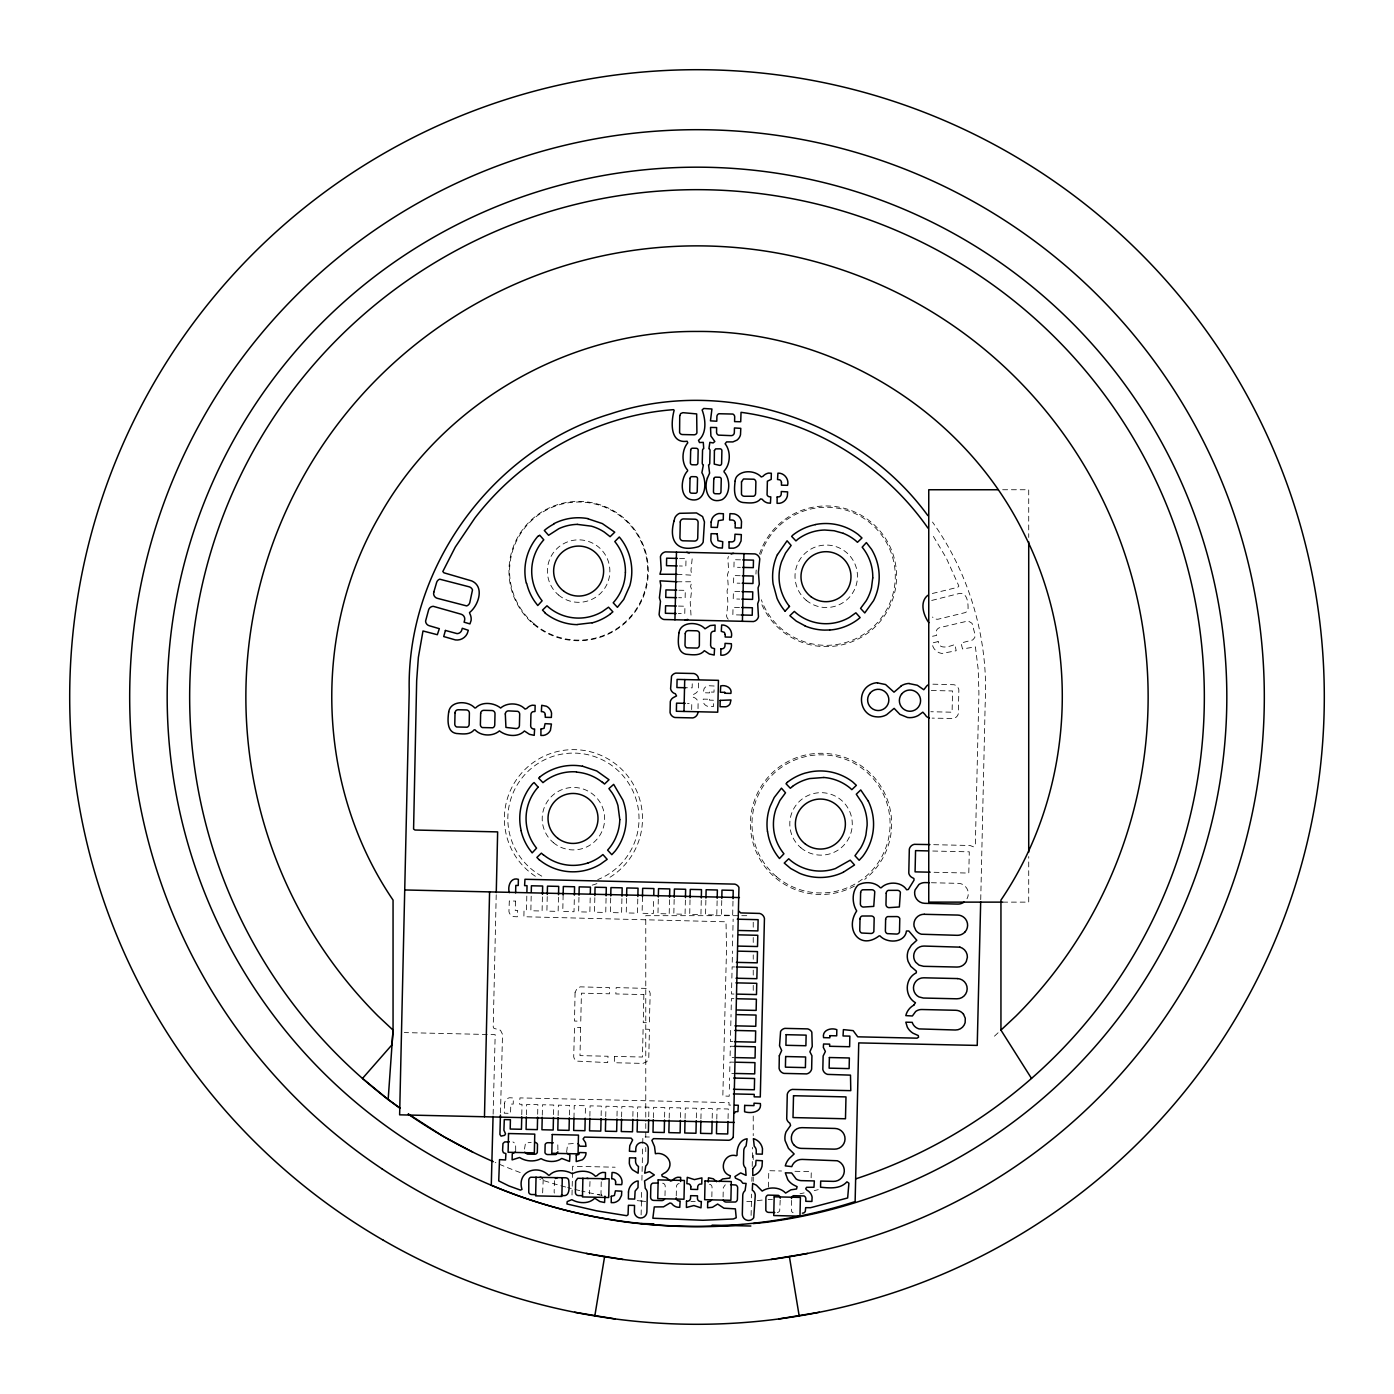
<?xml version="1.0" encoding="UTF-8"?>
<svg xmlns="http://www.w3.org/2000/svg" width="1394" height="1394" viewBox="0 0 1394 1394"><rect width="100%" height="100%" fill="white"/><g stroke="black" fill="none" stroke-linecap="round" stroke-linejoin="round"><path stroke-width="0.75" stroke-dasharray="5 3.75" d="M496.212 894.756L493.215 1026.977L493.912 1028.319L500.498 1030.253L502.52 1034.348L500.481 1112.917M515.71 1150.869L515.641 1143.794L512.94 1141.913M521.774 1114.712L522.018 1104.309L519.579 1104.24L519.945 1097.897L729.045 1102.619L728.992 1105.059L732.721 1105.146M526.81 896.081L526.479 910.665L524.022 910.613L523.883 916.729L726.013 921.8L726.518 948.774L722.841 1095.893L729.184 1096.259L729.236 1093.82M524.51 1149.092L525.503 1143.063L531.219 1142.313M531.184 896.185L530.853 910.77L542.092 911.014L542.423 896.447M526.409 1114.817L526.636 1104.414L537.875 1104.658L537.648 1115.078M542.266 1115.183L542.51 1104.762L553.749 1105.024L553.505 1115.427M547.232 896.551L546.901 911.118L558.14 911.38L558.524 894.721M554.411 1180.666L554.15 1191.905A3.119 3.119 0 0 0 554.359 1193.09M558.14 1115.531L558.367 1105.128L569.623 1105.39L569.379 1115.792M563.141 894.826L562.775 911.484L574.014 911.746L574.345 897.161M557.914 1149.858L557.809 1144.753L556.241 1143.115M566.626 1152.036L567.672 1144.021L575.182 1143.324M572.01 1194.989L572.516 1172.406M572.568 1170.35L572.655 1166.255L615.137 1167.214M573.962 1117.988L574.241 1105.494L585.48 1105.738L585.236 1116.158M578.963 897.266L578.632 911.85L589.871 912.094L590.202 897.527M589.871 1116.263L590.098 1105.843L601.354 1106.104L601.11 1116.507M594.837 897.631L594.506 912.199L605.745 912.46L606.076 897.893M590.01 1181.467L589.488 1193.891M601.25 1181.729L601.006 1192.968A3.119 3.119 0 0 0 601.859 1195.198M605.728 1116.611L605.972 1106.209L617.211 1106.47L616.984 1116.873M610.694 897.997L610.363 912.565L621.602 912.826L621.933 898.241M621.602 1116.977L621.829 1106.575L633.085 1106.819L632.841 1117.239M626.568 898.346L626.237 912.931L637.476 913.175L637.842 896.534M637.459 1117.343L637.703 1106.923L648.942 1107.184L648.663 1119.678M642.477 896.638L642.094 913.279L653.333 913.54L653.664 898.973M641.118 1214.871L641.658 1191.051M641.902 1180.213L642.686 1145.554M642.739 1143.394L642.878 1136.894L649.343 1137.016M653.333 1117.692L653.559 1107.289L664.816 1107.55L664.572 1117.953M658.299 899.078L657.968 913.645L669.207 913.906L669.538 899.322M664.99 1195.669L665.217 1186.294A3.136 3.136 0 0 0 663.352 1183.367L662.167 1183.105M669.19 1118.058L669.434 1107.655L680.673 1107.899L680.446 1118.319M674.156 899.426L673.825 914.011L685.064 914.255L685.395 899.688M676.247 1195.913L676.456 1186.555A3.136 3.136 0 0 1 678.442 1183.715L680.533 1183.523M691.651 709.581L691.79 703.482L687.434 703.395M692.243 683.809L692.156 687.869L685.621 687.73M685.064 1118.424L685.308 1108.003L696.547 1108.265L696.303 1118.668M690.03 899.792L689.699 914.359L700.938 914.621L701.269 900.054M698.028 708.622L698.098 702.262A6.412 6.412 0 0 0 693.306 697.261L692.156 695.275L695.101 693.567A6.412 6.412 0 0 0 698.377 689.403L698.621 683.025M700.921 1118.772L701.165 1108.369L712.404 1108.631L712.177 1119.034M705.887 900.158L705.556 914.725L716.795 914.987L717.178 898.328M711.846 1196.732L712.055 1187.357A3.136 3.136 0 0 0 710.191 1184.43L708.117 1184.151M716.795 1119.138L717.039 1108.735L728.278 1108.979L728.034 1119.399M721.761 900.507L721.43 915.091L732.669 915.335L733 900.768M723.085 1196.976L723.294 1187.618L725.298 1184.778M729.341 1089.184L729.602 1077.945M730.683 1030.358L730.421 1041.597L734.586 1041.684M730.787 1025.723L731.048 1014.484M731.153 1009.866L731.397 998.627L735.562 998.714M731.763 982.753L731.501 993.992L735.666 994.096M731.867 978.135L732.129 966.896L736.293 966.983M732.233 962.261L732.477 951.022M732.53 945.968L732.791 934.712M732.895 930.338L733.139 919.099M751.105 1215.394L751.575 1194.118M751.871 1181.363L751.976 1177.111M752.202 1166.464L752.638 1147.332M768.425 1187.113L768.791 1170.699L781.546 1170.995M780.204 1200.147L779.716 1210.706A3.119 3.119 0 0 1 776.789 1212.571M791.443 1200.408L791.443 1210.985A3.119 3.119 0 0 0 793.099 1212.71M811.134 1177.825L811.273 1171.657L794.284 1171.274M980.731 899.653L985.157 704.44C988.782 640.02 969.997 574.572 932.499 522.053M493.127 1114.224L495.184 1034.662L404.277 1032.588M994.445 1036.178L998.348 1032.536M931.697 600.448L959.839 593.339C967.715 592.677 968.342 604.142 968.011 609.805A4.984 4.984 0 0 1 964.578 612.75L937.866 619.267L934.782 619.041L932.429 617.037M932.342 593.495L957.713 587.31L958.88 586.072L946.317 558.07L932.342 534.616M932.516 636.256L936.663 635.403L936.106 632.074A5.001 5.001 0 0 1 939.904 627.596L968.168 620.957L972.036 623.31L975.016 634.479L974.789 637.546L972.785 639.916L961.076 643.017L962.522 648.959L975.399 646.868L978.239 669.747L978.919 693.271L975.33 845.304L973.5 846.82L970.032 845.496L932.011 844.642M757.238 1200.582L763.215 1199.99M1002.652 489.747L1028.72 489.747L1028.72 537.492M1002.652 902.127L1028.72 902.127L1028.72 856.543M746.783 915.684L645.77 915.684L645.77 1121.368M690.901 1201.471L695.205 1201.471M746.783 1201.471L753.23 1201.471M679.558 558.471L686.022 558.611L685.848 566.121L679.401 565.964M740.562 559.848L734.115 559.708L733.941 567.201L740.406 567.358M677.048 574.293L691.772 575.199L690.954 570.529L692.313 557.373A6.447 6.447 0 0 0 691.72 555.666M740.214 575.722L733.749 575.583L733.592 583.075L740.04 583.215M676.874 581.786L691.842 581.768L690.588 586.386L691.668 589.889L690.222 602.26L691.006 615.224A6.447 6.447 0 0 1 690.326 616.915M678.843 590.202L685.29 590.342L685.134 597.852L678.669 597.695M739.848 591.579L733.401 591.439L733.227 598.932L739.674 599.089M678.477 606.076L684.942 606.216L684.768 613.708L678.32 613.569M739.482 607.453L733.035 607.314L732.861 614.806L741.469 614.998M932.9 684.175L954.088 684.733A6.412 6.412 0 0 1 958.863 689.734L958.323 713.728A6.412 6.412 0 0 1 953.322 718.502L932.133 718.119M931.314 690.483L952.555 690.971L952.085 712.212L930.844 711.724M932.76 851.02L969.283 851.839L968.795 873.08L932.272 872.243M931.401 882.733L958.201 883.343A10.385 10.385 0 0 1 963.55 884.963L965.275 886.357A10.385 10.385 0 0 1 967 898.781M734.481 1046.319L730.317 1046.214L730.073 1057.454L734.237 1057.558M734.133 1062.176L729.968 1062.089L729.707 1073.328L733.871 1073.415M768.146 1199.432L772.398 1199.537M637.197 1200.635L645.77 1201.471L637.215 1200.548M598.078 1194.606L599.455 1194.867M753.23 922.218L753.23 928.752M753.23 937.465L753.23 943.999M753.23 954.89L753.23 959.246M753.23 970.119L753.23 976.654M753.23 985.366L753.23 991.901M753.23 1116.036L753.23 1135.64M753.23 1155.243L753.23 1159.599M753.23 1177.024L753.23 1181.38M645.77 1123.529L645.77 1138.689M645.77 1147.349L645.77 1151.671M542.946 1179.202A3.136 3.136 0 0 1 543.172 1180.404L542.649 1192.828A3.119 3.119 0 0 1 541.952 1193.839M728.226 619.232A6.43 6.43 0 0 1 726.57 616.043L727.929 602.888L727.058 590.69L728.295 587.031L727.424 574.833L728.644 571.157L727.877 558.192A6.43 6.43 0 0 1 728.557 556.502M818.261 1189.64A507.346 507.346 0 0 1 814.218 1190.615M804.111 1192.898A507.346 507.346 0 0 1 800.034 1193.769M602.103 1195.39A507.346 507.346 0 0 1 581.803 1191.086M579.782 1190.615A507.346 507.346 0 0 1 567.689 1187.583M565.685 1187.043A507.346 507.346 0 0 1 539.827 1179.376M520.241 1172.546A507.346 507.346 0 0 1 495.201 1162.474M854.435 886.096A70.606 70.606 0 0 1 750.46 825.823A70.606 70.606 0 0 1 851.002 759.957A70.606 70.606 0 0 1 864.716 879.37M759.521 554.045A70.327 70.327 0 0 1 866.127 518.359A70.327 70.327 0 0 1 870.814 630.698A70.327 70.327 0 0 1 761.594 604.02M755.949 574.119A70.327 70.327 0 0 1 756.193 570.024M541.796 876.164A65.605 65.605 0 0 1 524.649 774.82A65.605 65.605 0 0 1 627.23 781.163A65.605 65.605 0 0 1 597.747 879.614M760.741 554.446A69.055 69.055 0 0 1 866.493 520.189A69.055 69.055 0 0 1 867.922 631.343A69.055 69.055 0 0 1 761.316 599.786M535.383 876.303A69.055 69.055 0 0 1 522.367 772.189A69.055 69.055 0 0 1 627.248 775.43A69.055 69.055 0 0 1 607.871 878.534M596.928 883.622A69.055 69.055 0 0 1 591.195 885.417M614.405 1056.408L614.336 1062.733L642.878 1063.395L646.799 1061.74L648.785 1057.819L649.43 1029.347L643.104 1028.981L642.46 1057.035L614.405 1056.408M504.454 1103.264L504.297 1113.196L510.57 1113.37L510.779 1104.048L513.219 1104.1L513.358 1097.984L509.646 1097.74A6.447 6.447 0 0 0 505.29 1100.755L504.454 1103.264M575.077 992.371L574.502 1021.053L580.775 1021.21L581.42 993.155L609.474 993.8L609.614 987.666L580.27 986.847L577.064 988.451L575.077 992.371M515.449 901.082L515.24 910.404L517.679 910.456L517.313 916.799L513.619 916.607A6.43 6.43 0 0 1 508.932 911.537L509.315 900.942L515.449 901.082M580.636 1027.552L579.991 1055.624L608.045 1056.251L607.679 1062.594L576.698 1061.113A6.447 6.447 0 0 1 573.701 1056.757L574.52 1027.413L580.636 1027.552M643.871 994.567L643.244 1022.638L649.36 1022.778L650.179 993.434A6.43 6.43 0 0 0 645.492 988.381L616.183 987.597L615.817 993.939L643.871 994.567M709.389 699.248L709.372 700.136L713.815 700.241L713.449 706.584L707.751 706.34A6.43 6.43 0 0 1 703.064 701.269L703.273 699.108L709.389 699.248M709.546 692.016L709.529 692.905L703.256 692.748L704.057 688.723A6.43 6.43 0 0 1 708.413 685.726L714.129 686.005L714.007 692.121L709.546 692.016M938.162 641.571L932.22 643.017L932.9 646.502A11.379 11.379 0 0 0 941.926 653.455L956.179 650.737L954.907 644.516C949.872 646.311 938.981 650.371 938.162 641.571M533.763 624.373A69.665 69.665 0 0 0 647.217 583.302A69.665 69.665 0 0 0 554.917 505.569A69.665 69.665 0 0 0 533.763 624.373M800.905 847.796A31.243 31.243 0 0 0 851.786 829.378A31.243 31.243 0 0 0 810.402 794.528A31.243 31.243 0 0 0 800.905 847.796M806.115 600.187A31.243 31.243 0 0 0 856.996 581.768A31.243 31.243 0 0 0 815.612 546.918A31.243 31.243 0 0 0 806.115 600.187M558.506 594.977A31.243 31.243 0 0 0 609.387 576.558A31.243 31.243 0 0 0 568.003 541.708A31.243 31.243 0 0 0 558.506 594.977M553.313 842.586A31.243 31.243 0 0 0 604.177 824.168A31.243 31.243 0 0 0 562.793 789.318A31.243 31.243 0 0 0 553.313 842.586M776.563 876.721A69.055 69.055 0 0 0 889.023 835.999A69.055 69.055 0 0 0 797.525 758.963A69.055 69.055 0 0 0 776.563 876.721M534.163 623.902A69.055 69.055 0 0 0 646.624 583.197A69.055 69.055 0 0 0 555.126 506.144A69.055 69.055 0 0 0 534.163 623.902"/><path stroke-width="1.5" d="M509.35 892.596C507.329 886.584 510.64 876.843 518.376 879.353L518.254 885.486L515.797 885.417L515.623 892.874M484.467 1116.768L489.573 891.899M496.264 892.578L497.641 831.887L414.994 830.022L413.582 829.064L416.667 680.673L418.374 657.323L422.992 630.977L437.333 634.706L439.337 628.677L429.178 625.714A5.001 5.001 0 0 1 425.588 621.062L428.603 609.91A5.001 5.001 0 0 1 433.238 606.32L461.187 614.231A5.001 5.001 0 0 1 464.568 620.435L464.063 622.177L469.935 623.902L471.085 620.557A11.413 11.413 0 0 0 469.813 613.621L469.517 612.558C478.403 605.728 484.92 586.735 471.747 580.932L443.954 572.812L442.822 571.523L455.298 547.075L474.936 517.976A282.302 282.302 0 0 1 498.041 491.559C544.427 444.773 607.767 414.558 673.511 409.662L674.156 410.272C671.002 421.737 669.556 443.78 687.103 441.253L687.782 442.822C681.701 449.896 681.213 463.052 687.556 470.074L687.591 470.963C680.795 477.706 679.209 496.804 690.553 499.522C705.678 503.304 707.56 482.254 701.896 472.688L703.36 464.882A1.864 1.864 0 0 1 702.245 463.122L702.541 450.314A1.864 1.864 0 0 1 703.726 448.607L703.29 442.368L699.474 442.543L698.516 440.365C706.985 433.447 705.712 419.385 702.123 409.993L703.726 408.477L711.933 409L710.452 420.849L716.795 421.215L716.899 416.579A3.119 3.119 0 0 1 718.886 413.739L732.843 414.053A3.136 3.136 0 0 1 734.69 416.98L734.586 421.615L740.719 421.755L741.033 412.328C815.595 422.155 884.894 466.537 927.986 528.134M521.739 1116.803L521.443 1129.279L510.204 1129.035L510.413 1119.713L504.297 1119.574L503.914 1130.168L505.534 1133.827L504.68 1135.308L501.073 1136.127L499.923 1134.472L500.429 1115.061M526.897 891.916L527.037 885.678L524.597 885.626L524.963 879.283L734.76 884.127A6.395 6.395 0 0 1 738.942 887.403L733.261 1137.173M531.271 892.021L531.41 885.782L542.649 886.026L542.475 894.356M526.357 1116.908L526.078 1129.384L537.317 1129.645L537.596 1117.152M536.045 1177.111L535.627 1195.86L561.869 1196.453L562.287 1177.703M542.231 1117.256L541.935 1129.75L553.174 1130.011L553.47 1117.518M547.284 894.478L547.476 886.148L558.715 886.392L558.524 894.721M558.088 1117.622L557.809 1130.116L569.048 1130.36L569.327 1117.866M563.141 894.826L563.333 886.497L574.572 886.758L574.38 895.087M573.962 1117.988L573.666 1130.464L584.922 1130.726L585.201 1118.232M579.015 895.192L579.207 886.863L590.446 887.124L590.307 893.362M582.901 1178.174L582.483 1196.923L608.708 1197.516L609.143 1178.766L577.639 1178.296L575.652 1181.136L575.391 1192.375A3.119 3.119 0 0 0 578.44 1195.582L582.5 1195.669M589.819 1118.336L589.54 1130.83L600.779 1131.092L601.058 1118.598M594.872 895.558L595.064 887.229L606.303 887.473L606.111 895.802M605.693 1118.702L605.397 1131.196L616.653 1131.44L616.932 1118.946M610.746 895.906L610.938 887.577L622.177 887.839L621.985 896.168M605.344 1178.679L605.484 1172.563L602.731 1172.406A9.549 9.549 0 0 0 597.102 1175.647L595.377 1176.275C589.801 1169.984 579.451 1170.158 572.359 1173.696C565.511 1169.827 555.178 1169.165 549.428 1175.177L548.539 1175.212C537.492 1164.147 516.529 1171.343 521.983 1189.413L520.415 1190.093L508.862 1185.911L498.721 1180.892L499.522 1159.616L505.552 1159.965L505.917 1153.622L503.408 1152.699L502.589 1150.573L502.973 1143.516L504.628 1141.947L509.35 1141.825M621.55 1119.051L621.271 1131.545L632.51 1131.806L632.789 1119.312M626.603 896.272L626.795 887.943L638.034 888.205L637.842 896.534M637.424 1119.417L637.128 1131.911L648.384 1132.172L648.663 1119.678M642.477 896.638L642.669 888.309L653.908 888.553L653.769 894.809M653.281 1119.783L653.002 1132.276L664.241 1132.52L664.52 1120.027M658.334 896.987L658.526 888.658L669.765 888.919L669.59 897.248M674.94 619.842L676.473 552.041M669.155 1120.131L668.859 1132.625L680.115 1132.886L680.394 1120.393M674.208 897.353L674.4 889.023L685.639 889.285L685.447 897.614M683.984 711.445L684.715 679.575M680.586 1181.485L680.673 1177.407L677.92 1177.233A9.549 9.549 0 0 0 672.291 1180.474L670.584 1181.101L666.384 1177.721L662.272 1176.431L661.767 1174.811L663.875 1173.365A10.246 10.246 0 0 0 668.806 1168.747C673.337 1160.278 663.98 1151.636 655.424 1153.727L654.535 1146.582L651.869 1140.362L653.472 1138.637L728.94 1140.275A6.395 6.395 0 0 0 733.261 1137.173M685.012 1120.497L684.733 1132.991L695.972 1133.252L696.251 1120.759M690.065 897.719L690.257 889.389L701.496 889.633L701.321 897.963M700.886 1120.863L700.59 1133.357L711.846 1133.601L712.125 1121.107M705.939 898.067L706.131 889.738L717.37 889.999L717.178 898.328M716.743 1121.212L716.464 1133.705L727.703 1133.967L727.982 1121.473M721.796 898.433L721.987 890.104L733.227 890.365L733.052 898.677M742.41 621.375L743.943 553.575M980.679 901.831L977.229 1045.413L858.739 1042.904L855.132 1201.558C737.531 1239.632 605.013 1233.638 491.28 1185.196L493.058 1116.385M604.944 1196.174L604.578 1202.517L599.821 1201.541L594.75 1198.178C589.017 1204.242 578.649 1203.527 571.819 1199.659L567.184 1201.611L566.957 1203.98L596.754 1210.863L626.655 1215.69L628.049 1214.714L628.415 1205.287L634.531 1205.427L634.392 1211.63A6.238 6.238 0 0 0 640.491 1218.007A6.238 6.238 0 0 0 646.886 1211.909L647.304 1193.177A6.238 6.238 0 0 0 645.265 1188.42L644.551 1180.962L654.361 1174.95L649.412 1171.622L644.69 1173.208L645.718 1166.029A6.256 6.256 0 0 0 648.036 1161.307L648.315 1148.813A6.238 6.238 0 0 0 642.198 1142.435A6.238 6.238 0 0 0 635.821 1148.534L635.751 1151.601L629.408 1151.235L629.774 1145.694L632.632 1139.961L631.116 1138.131L584.556 1137.086L583.093 1138.95L585.515 1142.627L586.003 1146.321L579.834 1146.182L578.109 1143.603M708.239 1182.025L708.483 1177.808L713.24 1178.784L716.673 1181.711M399.956 1107.951L388.159 1099.5L393.056 1030.114L393.056 900.088C316.264 787.418 311.176 631.674 380.44 514.229C443.675 402.744 568.822 330.5 697 331.458C833.333 330.204 965.676 412.485 1024.851 535.331C1082.406 649.848 1072.944 794.057 1000.944 900.088L1000.944 1030.114L1031.508 1078.433M697.941 712.351L697.836 713.136A6.412 6.412 0 0 1 692.835 717.91L674.853 717.509A6.412 6.412 0 0 1 670.061 712.508L670.305 701.618A6.412 6.412 0 0 1 673.598 697.453L676.526 695.92L675.376 693.759A6.412 6.412 0 0 1 670.601 688.758L671.525 676.195A6.447 6.447 0 0 1 675.846 673.11L693.846 673.511A6.447 6.447 0 0 1 698.028 676.804L698.69 679.296M594.872 1315.587L604.63 1256.447M557.879 1151.827L555.979 1154.528L547.65 1154.563A2.962 2.962 0 0 1 544.967 1152.681L545.141 1144.474A2.962 2.962 0 0 1 547.929 1142.697L553.313 1142.819M734.533 1113.109L735.492 1111.698L737.931 1111.61L738.315 1105.268L734.586 1105.181M777.538 554.568L787.07 540.802L791.13 545.437L785.536 553.069L781.581 561.677A46.612 46.612 0 0 0 779.072 575.635A46.856 46.856 0 0 0 782.4 594.192A46.908 46.908 0 0 0 789.457 606.407M965.24 931.715L966.495 929.833A10.106 10.106 0 0 0 965.606 919.151A10.124 10.124 0 0 0 957.852 915.074L924.239 914.307M515.466 1152.002L512.26 1153.762L512.121 1159.878L519.596 1157.49C525.677 1161.463 534.407 1162.195 541.029 1158.623C547.128 1162.195 555.91 1162.718 561.765 1158.449L569.571 1161.411L569.937 1155.068L566.818 1153.169M539.948 776.772L538.659 778.131L542.963 782.644C552.146 774.837 564.465 771.004 576.454 771.875M787.314 782.382L786.024 783.759L790.328 788.255L792.559 786.443M719.077 1181.607L722.58 1178.958L729.829 1178.087L730.369 1175.769C717.631 1171.953 723.643 1152.019 736.38 1155.765L737.06 1155.208C736.59 1148.499 739.395 1139.734 747.114 1138.776L746.069 1145.973A6.256 6.256 0 0 0 743.769 1150.677L743.49 1163.171A6.256 6.256 0 0 0 745.511 1167.928L746.069 1175.369L740.667 1172.912L734.952 1176.536L735.457 1178.157L740.632 1180.509L742.897 1183.279L746.104 1183.436L745.058 1190.633A6.256 6.256 0 0 0 742.758 1195.338L742.322 1214.069A6.238 6.238 0 0 0 745.842 1219.82L747.515 1220.377A6.238 6.238 0 0 0 753.718 1217.764L755.252 1195.616A6.256 6.256 0 0 0 753.23 1190.859L752.29 1190.232L752.655 1183.419L756.367 1185.196L762.169 1191.086C768.983 1186.503 779.96 1186.886 785.624 1193.09L790.851 1189.849L796.549 1188.977L797.089 1186.66L794.266 1185.283A17.042 17.042 0 0 1 787.802 1179.69L785.31 1172.824L791.67 1172.964L796.113 1178.976A10.647 10.647 0 0 0 801.585 1180.648L814.34 1180.927L813.974 1187.27L806.534 1187.322L805.732 1188.821L807.039 1190.284A9.531 9.531 0 0 1 812.11 1197.132L811.918 1201.454L805.802 1201.314L805.854 1198.857A3.136 3.136 0 0 0 803.989 1195.93L793.482 1195.686A3.136 3.136 0 0 0 791.496 1198.544M1000.944 1030.114L1015.999 1015.999A451.133 451.133 0 0 0 1015.999 378.001A451.133 451.133 0 0 0 378.001 378.001A451.133 451.133 0 0 0 378.001 1015.999L393.056 1030.114L392.01 1044.768L362.492 1078.433L388.159 1099.5M785.136 611.13L789.544 606.407M927.812 595.308C919.308 602.016 923.438 615.277 928.857 622.717M538.311 536.341L539.722 535.191L543.782 539.827A46.856 46.856 0 0 0 535.035 588.564A46.891 46.891 0 0 0 542.109 600.814L537.77 605.519L534.738 601.528A53.094 53.094 0 0 1 526.671 583.284M610.206 614.074L612.89 611.827L608.516 607.192L602.191 611.705A46.856 46.856 0 0 1 570.181 617.333A46.629 46.629 0 0 1 561.068 614.719A46.856 46.856 0 0 1 548.887 607.488L546.988 605.798L542.493 610.084L544.932 612.558M901.221 686.005L894.007 692.173L885.573 684.541L877.506 682.903M555.37 1178.47L557.6 1177.599M602.225 1179.533L604.456 1178.662M843.353 872.226L854.522 864.96L850.253 860.168L835.32 868.601A46.873 46.873 0 0 1 790.607 860.481L788.725 858.774L784.247 863.06L790.712 868.514L799.529 873.271A53.286 53.286 0 0 0 843.318 872.243M913.854 1005.074L915.457 1002.722C904.305 996.292 904.497 978.536 916.294 972.855L916.363 971.165L910.805 966.39L908.121 961.477A16.536 16.536 0 0 1 908.383 950.168L911.362 945.271L916.799 940.27L908.801 930.983L906.431 931.018C904.95 943.198 886.898 943.616 879.997 935.879L879.126 935.897C859.523 950.813 844.572 928.996 856.718 910.944C851.995 903.66 851.612 891.515 857.99 885.085C864.75 881.322 874.996 881.827 880.346 887.751L881.235 887.734C887.769 881.043 901.587 881.6 906.623 889.755L908.296 889.511L914.011 880.206L913.924 878.516L911.868 877.418A6.412 6.412 0 0 1 908.783 873.097L909.324 849.103A6.412 6.412 0 0 1 914.325 844.328L929.903 844.59M687.73 619.406L685.221 620.086M592.206 622.735L577.308 624.495M771.056 1259.462L807.684 1253.415M778.88 1318.933L819.376 1312.242M742.444 1224.629C704.318 1228.341 665.827 1226.825 627.84 1222.294A529.825 529.825 0 0 1 250.153 412.328A529.825 529.825 0 0 1 1143.847 412.328A529.825 529.825 0 0 1 766.16 1222.294L753.23 1223.566M733.662 553.348L732.878 553.418A6.43 6.43 0 0 0 731.17 554.01M829.674 629.983L824.656 630.105A53.338 53.338 0 0 1 805.07 625.958M998.296 489.747L928.752 489.747L928.752 902.127L1002.652 902.127M677.414 558.419L666.646 558.175L666.489 565.668L677.24 565.912M742.723 559.9L753.474 560.144L753.3 567.654L742.549 567.41M677.048 574.293L659.937 574.241L661.192 569.641L660.425 556.659A6.412 6.412 0 0 1 665.426 551.885L754.99 553.906A6.43 6.43 0 0 1 759.782 558.907L758.406 572.063L759.294 584.26L758.057 587.919L758.928 600.117L757.691 603.794L758.475 616.758A6.43 6.43 0 0 1 753.457 621.55L663.892 619.511A6.412 6.412 0 0 1 659.101 614.51L660.477 601.354L659.397 597.869L660.843 585.48L660.024 580.828L676.874 581.786M742.357 575.774L753.126 576.018L752.952 583.511L742.183 583.267M676.682 590.15L665.931 589.906L665.757 597.416L676.526 597.66M742.009 591.631L752.76 591.875L752.586 599.385L741.835 599.141M676.334 606.024L665.565 605.78L665.408 613.273L676.16 613.517M741.643 607.505L752.394 607.749L752.22 615.242L741.469 614.998M685.621 687.73L676.909 687.538L677.083 679.401L718.45 680.342L717.718 712.195L676.369 711.271L676.56 703.151L685.256 703.343M928.456 850.915L915.562 850.619L915.074 871.86L930.129 872.208M929.345 882.681L925.215 882.594A10.385 10.385 0 0 0 918.89 884.528L915.056 889.947A10.385 10.385 0 0 0 924.745 903.329L957.73 904.079A10.385 10.385 0 0 0 964.038 902.11M404.73 889.964L739.43 897.562M737.304 919.204L758.127 919.674L757.883 930.913L739.134 930.495M739.047 934.851L757.778 935.287L757.517 946.526L738.785 946.108M738.733 951.161L757.465 951.597L757.221 962.836L736.398 962.365M736.293 966.983L757.116 967.453L756.855 978.693L736.032 978.222M735.927 982.857L756.75 983.328L756.489 994.567L737.757 994.131M737.653 998.766L756.384 999.184L756.14 1010.423L737.391 1010.005M737.287 1014.623L756.036 1015.059L755.775 1026.298L734.952 1025.827M734.847 1030.445L755.67 1030.915L755.409 1042.154L734.586 1041.684M734.481 1046.319L755.304 1046.789L755.06 1058.029L736.311 1057.61M736.206 1062.228L754.956 1062.646L754.694 1073.885L735.962 1073.467M733.767 1078.05L754.59 1078.52L754.328 1089.759L733.505 1089.289M733.401 1093.907L754.224 1094.377L754.171 1096.834L760.288 1096.973L764.435 918.437A6.412 6.412 0 0 0 759.66 913.436L740.65 912.913L739.116 911.31M734.324 1122.431L399.625 1114.834L409.226 691.476C406.194 567.95 492.134 449.391 610.485 413.879C723.887 376.31 857.484 419.141 927.881 515.641M658.107 1183.018L652.845 1183.123A3.136 3.136 0 0 0 650.841 1185.963L650.597 1197.219A3.119 3.119 0 0 0 653.647 1200.408L661.767 1200.582A3.119 3.119 0 0 0 664.694 1198.735M730.561 1184.656L735.805 1185.005A3.119 3.119 0 0 1 737.67 1187.932L737.409 1199.188A3.119 3.119 0 0 1 735.422 1202.029L726.1 1202.046A3.136 3.136 0 0 1 723.259 1200.06M535.662 1194.606L531.602 1194.519A3.119 3.119 0 0 1 528.762 1192.515L528.796 1180.073A3.136 3.136 0 0 1 530.8 1177.233L565.72 1177.791A3.119 3.119 0 0 1 568.769 1180.979C569.188 1186.642 570.651 1198.178 561.259 1195.181M774.768 1212.536L768.669 1212.397A3.119 3.119 0 0 1 765.829 1210.393L765.881 1197.951A3.136 3.136 0 0 1 767.867 1195.111L778.392 1195.355A3.136 3.136 0 0 1 780.239 1198.282M640.909 1223.531L653.856 1223.827M712.055 1225.152L750.861 1226.023M577.325 524.388L591.387 526.165A47.013 47.013 0 0 1 604.282 532.072L610.119 536.69L614.737 532.194L602.347 523.586L588.111 518.847M823.802 777.486L809.67 778.566A46.908 46.908 0 0 0 792.506 786.373M909.236 683.618L917.304 685.256L923.786 689.734L925.755 687.277A6.412 6.412 0 0 1 928.369 684.785M686.772 552.285L689.228 553.052M959.874 947.153L924.03 946.056A10.124 10.124 0 0 0 915.684 962.226L919.082 965.136L923.56 966.303L957.051 967.053A10.124 10.124 0 0 0 966.269 961.581L967.384 957.242A10.124 10.124 0 0 0 959.874 947.153M586.316 1253.415L622.944 1259.462M574.624 1312.242L615.12 1318.933M540.105 1177.198L541.308 1177.477A3.136 3.136 0 0 1 542.301 1178.174M582.5 766.195L596.737 770.952L609.021 779.734L604.508 784.038L602.487 782.226M843.231 533.31L834.117 530.731L824.673 530.016A46.908 46.908 0 0 0 798.117 539.008L795.939 540.907L791.635 536.394L792.925 535.035A53.425 53.425 0 0 1 801.341 529.598A53.111 53.111 0 0 1 815.507 524.614M805.14 625.906L796.322 621.149L789.858 615.695L794.336 611.408L796.235 613.116A46.629 46.629 0 0 0 817.529 622.961A46.856 46.856 0 0 0 849.556 617.315L855.881 612.802L860.133 617.594L857.554 619.703A53.338 53.338 0 0 1 829.622 630.036M472.653 1152.036L443.292 1136.424L408.39 1113.998M794.353 1145.363L796.096 1146.774A10.35 10.35 0 0 0 801.445 1148.395L834.414 1149.144A10.316 10.316 0 0 0 845.025 1139.003A10.316 10.316 0 0 0 834.936 1128.443L801.916 1127.659A10.368 10.368 0 0 0 791.409 1139.438A10.35 10.35 0 0 0 794.371 1145.38M543.259 854.853L541.377 853.145L536.882 857.432L539.321 859.906M538.171 787.174L534.094 782.557L532.7 783.689A53.216 53.216 0 0 0 521.164 830.632M524.649 1152.211L527.35 1154.11L534.547 1154.267A2.962 2.962 0 0 0 537.317 1152.507L537.509 1144.3A2.962 2.962 0 0 0 534.808 1142.4M963.498 1014.24L965.275 1018.247L965.153 1022.621A9.88 9.88 0 0 1 955.36 1030.009L919.064 1028.911A9.863 9.863 0 0 1 912.582 1023.37L912.251 1022.342L905.821 1022.185L907.302 1027.134A16.223 16.223 0 0 0 913.087 1033.25L918.298 1035.568L918.541 1037.241L917.06 1038.164L857.728 1036.822L853.163 1030.636L843.405 1029.626L843.039 1035.969L849.852 1036.125L849.626 1046.737L829.622 1046.284L829.674 1044.141L823.558 1044.001L823.331 1047.417L825.387 1051.477L823.14 1056.007L822.826 1069.39A6.43 6.43 0 0 0 827.618 1074.391L850.497 1075.14L850.776 1090.648L792.28 1089.411A6.412 6.412 0 0 0 787.279 1094.185L786.721 1118.807A6.412 6.412 0 0 0 789.806 1123.128L790.59 1125.394L786.059 1131.858A16.658 16.658 0 0 0 785.083 1140.553L788.464 1148.377L794.144 1153.971L789.37 1158.397A17.042 17.042 0 0 0 785.292 1165.889L791.792 1166.621L792.559 1164.826A10.629 10.629 0 0 1 802.073 1159.407L837.324 1160.766A10.629 10.629 0 0 1 833.438 1181.38L820.683 1181.066L820.543 1187.2C829.552 1188.089 840.216 1189.291 846.942 1181.833L848.911 1183.192L847.657 1197.969L810.472 1207.709L805.662 1207.657L805.331 1211.299A3.119 3.119 0 0 1 802.404 1213.163M868.305 801.149L860.743 789.945L856.282 794.214L861.788 802.439A46.908 46.908 0 0 1 867.138 825.265L865.901 834.989A46.908 46.908 0 0 1 860.586 848.127L854.958 855.742L859.157 860.29L862.642 856.526A53.286 53.286 0 0 0 868.323 801.149M767.502 831.312L768.408 836.243A53.286 53.286 0 0 0 779.473 858.495L783.933 853.773A46.908 46.908 0 0 1 776.685 841.54A46.873 46.873 0 0 1 773.443 822.983A46.612 46.612 0 0 1 775.97 809.025L779.926 800.435L785.519 792.803L781.459 788.168L774.228 797.473L770.028 806.568A53.286 53.286 0 0 0 767.449 831.294M789.37 1256.447L799.128 1315.587M1028.72 541.848L1028.72 852.204M586.961 1178.261A3.119 3.119 0 0 1 588.146 1178.54M965.24 931.715A10.124 10.124 0 0 1 957.26 935.322L921.417 934.224A10.159 10.159 0 0 1 915.893 930.478L914.081 926.383A10.159 10.159 0 0 1 924.257 914.255M711.532 1199.798A3.119 3.119 0 0 1 708.605 1201.645L707.716 1201.628L707.577 1207.762L712.439 1207.291L717.666 1204.05L723.939 1208.197L735.37 1208.859L736.224 1217.764L733.366 1218.983L702.89 1220.273L652.862 1218.234L654.274 1206.925L663.492 1206.855L669.956 1203.005L671.594 1203.44A9.601 9.601 0 0 0 677.101 1207.134L679.767 1207.343L680.133 1201.001L679.244 1200.983A3.119 3.119 0 0 1 676.195 1197.794M913.837 1005.144A16.223 16.223 0 0 0 906.483 1013.455L905.804 1015.616L912.39 1015.982L915.649 1011.504A9.863 9.863 0 0 1 921.835 1009.517L955.814 1010.284A9.88 9.88 0 0 1 963.515 1014.222M787.279 782.348A53.286 53.286 0 0 1 805.018 773.13L809.897 771.98A53.286 53.286 0 0 1 852.605 781.842L856.369 785.345L851.856 789.666L849.852 787.854A46.873 46.873 0 0 0 823.802 777.469M877.488 682.712A17.129 17.129 0 0 0 869.42 685.134C856.299 692.679 860.098 715.296 875.833 716.777A17.129 17.129 0 0 0 886.619 714.739L894.129 708.361L899.879 714.355L907.564 717.492A17.129 17.129 0 0 0 918.35 715.453L922.828 712.16L925.146 714.686A6.412 6.412 0 0 0 929.328 717.962M901.151 685.848A17.129 17.129 0 0 1 909.236 683.426M843.231 533.31A46.856 46.856 0 0 1 855.48 540.489L857.467 542.301L861.98 537.979L858.216 534.512A53.338 53.338 0 0 0 815.42 524.527M785.014 611.147A53.338 53.338 0 0 1 777.068 598.409L773.112 583.947A53.338 53.338 0 0 1 777.399 554.498M539.426 859.889A53.216 53.216 0 0 0 600.431 864.21L607.174 859.349L602.905 854.557L600.553 856.456A47.065 47.065 0 0 1 587.954 862.991M540.036 776.841A53.216 53.216 0 0 1 582.57 766.264M521.042 830.632A53.094 53.094 0 0 0 529.128 848.894L532.159 852.884L536.568 848.144A46.891 46.891 0 0 1 538.101 787.174M588.041 862.921A46.699 46.699 0 0 1 543.503 854.836M576.558 772.137A46.699 46.699 0 0 1 602.539 782.487M610.154 614.179A53.46 53.46 0 0 1 592.084 622.874M577.116 624.651A53.46 53.46 0 0 1 544.636 612.68M526.287 583.284A53.46 53.46 0 0 1 537.979 536.167M553.697 523.778A53.46 53.46 0 0 1 587.972 518.62M577.273 524.371A46.891 46.891 0 0 0 558.942 528.622L548.591 535.296L544.322 530.504L545.559 529.424A53.425 53.425 0 0 1 553.993 523.97M399.799 1108.178A507.346 507.346 0 0 1 356.289 321.09A507.346 507.346 0 0 1 1135.326 441.532A507.346 507.346 0 0 1 856.143 1178.732M493.302 1161.655A507.346 507.346 0 0 1 408.268 1114.172M752.777 1168.695L752.777 1175.525L754.137 1175.159A12.633 12.633 0 0 0 762.03 1166.29L762.379 1160.749L756.053 1160.383L755.67 1165.279L752.777 1168.695M711.132 522.018L711.079 527.298L717.352 527.472L718.415 520.642L723.259 519.84L723.399 513.724L718.921 513.515A9.531 9.531 0 0 0 712.073 518.603L711.132 522.018M540.959 729.132L540.889 735.457L543.573 735.405A9.531 9.531 0 0 0 550.421 730.334L551.432 724.026L545.089 723.643L544.078 728.278L540.959 729.132M576.28 1155.208L576.21 1161.551L582.343 1159.791A9.357 9.357 0 0 0 585.881 1154.441L586.02 1152.716L579.695 1152.524L578.824 1154.406L576.28 1155.208M611.286 1196.313L611.217 1202.639L613.9 1202.604A9.531 9.531 0 0 0 619.528 1199.363L621.515 1195.442L621.759 1191.208L615.416 1190.842L614.405 1195.477L611.286 1196.313M686.493 1201.158L686.423 1207.483L693.863 1205.549L701.008 1207.831L701.374 1201.489L700.485 1201.471A3.119 3.119 0 0 1 697.436 1198.282L697.488 1195.825L690.622 1195.669L690.57 1198.126A3.119 3.119 0 0 1 687.364 1201.175L686.493 1201.158M720.158 700.38L720.088 706.706L725.751 706.793A6.447 6.447 0 0 0 730.09 703.778L730.979 699.962L720.158 700.38M720.89 648.837L720.82 655.163C727.11 656.069 732.39 649.813 731.362 643.732L725.037 643.366L724.967 645.805A3.119 3.119 0 0 1 721.778 648.855L720.89 648.837M729.097 541.848L729.027 548.173L733.436 548.173A9.566 9.566 0 0 0 739.064 544.932L741.05 541.011L741.347 534.582L735.004 534.216L734.638 540.036A3.119 3.119 0 0 1 731.711 541.9L729.097 541.848M744.657 1105.407L744.588 1111.75C750.721 1113.719 761.96 1112.395 760.375 1103.543L754.032 1103.177L753.98 1105.634L744.657 1105.407M777.155 496.996L777.085 503.339L779.751 503.286A9.531 9.531 0 0 0 787.366 496.125L787.627 491.89L781.285 491.524L781.232 493.964A3.119 3.119 0 0 1 779.229 496.804L777.155 496.996M628.485 1191.992L628.398 1198.927L634.671 1199.084L635.124 1191.068L637.999 1187.653L638.156 1180.997L636.657 1181.171A12.616 12.616 0 0 0 630.837 1185.58A12.685 12.685 0 0 0 628.764 1190.04L628.485 1191.992M448.694 712.038C447.718 719.182 446.498 731.937 456.378 733.488C462.407 733.889 469.795 735.23 474.134 729.846L475.023 729.829C480.93 736.311 492.936 736.677 499.435 730.874C506.039 736.189 517.993 737.722 524.423 730.979L529.493 734.342L534.233 735.335L534.616 728.992L533.728 728.957A3.119 3.119 0 0 1 530.678 725.769L530.922 714.53A3.119 3.119 0 0 1 532.926 711.689L535 711.498L535.139 705.381L532.403 705.207A9.549 9.549 0 0 0 526.775 708.448L525.05 709.076C519.126 702.576 507.155 702.262 500.638 708.03C494.034 702.681 482.097 701.217 475.65 707.908L474.762 707.943C468.192 700.433 450.401 700.346 448.694 712.038M455.036 712.804L454.775 724.044A3.136 3.136 0 0 0 456.64 726.971L467.147 727.215A3.136 3.136 0 0 0 469.151 724.375L469.395 713.136A3.119 3.119 0 0 0 466.345 709.929L458.225 709.755A3.119 3.119 0 0 0 455.036 712.804M480.651 713.379L480.39 724.636A3.136 3.136 0 0 0 482.254 727.563L492.762 727.79A3.136 3.136 0 0 0 494.748 724.95L495.009 713.711A3.119 3.119 0 0 0 491.96 710.522L483.84 710.33A3.119 3.119 0 0 0 480.651 713.379M505.308 713.937L505.935 727.424L516.233 728.574A3.119 3.119 0 0 0 519.422 725.507L519.683 714.268A3.119 3.119 0 0 0 517.819 711.341L508.514 710.888A3.136 3.136 0 0 0 505.586 712.752L505.308 713.937M508.531 1133.531L508.096 1152.28L534.338 1152.873L534.756 1134.124L508.531 1133.531M545.298 714.861L545.246 717.3L551.362 717.44L551.554 713.136A9.531 9.531 0 0 0 546.483 706.27L541.726 705.294L541.36 711.637L542.231 711.654A3.136 3.136 0 0 1 545.089 713.658L545.298 714.861M552.251 1134.524L551.815 1153.274L578.057 1153.866L578.475 1135.117L552.251 1134.524M619.79 819.655L619.772 819.986A46.891 46.891 0 0 1 617.211 833.926L615.434 838.334A46.699 46.699 0 0 1 607.592 850.131L611.809 854.679L615.294 850.915A53.216 53.216 0 0 0 625.348 828.158A53.46 53.46 0 0 0 626.185 819.846L626.063 814.758A53.024 53.024 0 0 0 622.909 800.156L613.674 784.369L608.917 788.603L612.018 792.733A47.082 47.082 0 0 1 617.96 805.61L619.79 819.655M625.401 572.307L625.383 572.638A46.891 46.891 0 0 1 622.839 586.578L621.044 590.969A46.699 46.699 0 0 1 613.203 602.783L617.42 607.314L623.745 599.42L629.827 585.689A53.46 53.46 0 0 0 631.796 572.481C632.04 559.674 627.649 546.779 619.302 537.004L614.806 541.569A46.856 46.856 0 0 1 625.418 572.307M615.625 1182.042L615.573 1184.499L621.689 1184.639C623.501 1178.627 618.344 1171.988 612.053 1172.493L611.687 1178.836L612.576 1178.854A3.119 3.119 0 0 1 615.625 1182.042M635.612 1157.961L635.542 1161.028A6.256 6.256 0 0 0 637.563 1165.785L638.487 1166.412L638.121 1173.225L632.545 1169.827A12.72 12.72 0 0 1 629.304 1163.276L629.478 1157.822L635.612 1157.961M658.177 1179.882L657.741 1198.631L683.984 1199.223L684.402 1180.474L658.177 1179.882M673.947 521.217C668.371 542.039 678.164 552.564 698.464 546.675A9.514 9.514 0 0 0 703.168 542.161L704.458 521.914L702.576 516.564L696.495 512.94L679.558 513.323A9.514 9.514 0 0 0 674.853 517.836L673.947 521.217M679.732 415.743L679.592 432.558A3.136 3.136 0 0 0 682.433 434.545L693.985 434.806A3.136 3.136 0 0 0 696.913 432.942L696.669 413.913L682.921 412.676L680.69 413.548L679.732 415.743M680.289 521.983L679.923 537.614A3.119 3.119 0 0 0 682.99 540.802L694.543 541.064A3.119 3.119 0 0 0 697.732 538.014L698.098 522.402A3.119 3.119 0 0 0 695.031 519.195L683.478 518.934A3.119 3.119 0 0 0 680.289 521.983M678.913 632.893C678.233 639.933 676.438 651.939 685.883 654.239C692.138 654.762 699.823 656.226 704.353 650.684L709.424 654.047L714.181 655.041L714.547 648.698L711.48 647.705L710.609 645.474L710.853 634.235A3.119 3.119 0 0 1 714.059 631.186L714.948 631.203L715.087 625.087L710.226 625.558L704.998 628.799C698.429 621.236 680.603 621.236 678.913 632.893M685.256 633.66L684.994 644.899A3.136 3.136 0 0 0 686.859 647.827L697.366 648.071A3.136 3.136 0 0 0 699.37 645.23L699.405 632.789A3.119 3.119 0 0 0 696.564 630.785L688.444 630.611A3.119 3.119 0 0 0 685.517 632.475L685.256 633.66M690.03 478.473L689.734 491.263A1.882 1.882 0 0 0 691.563 493.18L695.31 493.267A1.882 1.882 0 0 0 697.227 491.437L697.523 478.63A1.882 1.882 0 0 0 695.693 476.713L691.947 476.626A1.882 1.882 0 0 0 690.03 478.473M690.675 450.035L690.378 462.843A1.882 1.882 0 0 0 692.208 464.76L695.954 464.847A1.882 1.882 0 0 0 697.871 463.017L698.167 450.21A1.882 1.882 0 0 0 696.338 448.293L692.591 448.206A1.882 1.882 0 0 0 690.675 450.035M690.814 1186.869L690.762 1189.326L697.645 1189.483L697.697 1187.026A3.136 3.136 0 0 1 699.683 1184.186L701.774 1183.994L701.914 1177.878L694.404 1179.603L687.259 1177.32L686.876 1183.663L688.967 1183.942A3.136 3.136 0 0 1 690.814 1186.869M707.42 478.02C703.482 489.067 708.082 504.767 722.109 499.644C730.683 494.748 730.526 478.787 724.078 471.956L724.044 471.067C730.595 464.307 731.014 451.133 725.124 443.78L726.588 441.898L732.878 441.915L736.903 440.173A9.566 9.566 0 0 0 740.493 434.754L740.789 428.341L734.446 427.958L734.342 432.593A3.119 3.119 0 0 1 731.153 435.642L718.398 435.12A3.119 3.119 0 0 1 716.551 432.192L716.638 427.557L710.522 427.418L710.905 436.026L714.826 441.515L713.153 442.943L709.86 442.351L708.919 448.729A1.864 1.864 0 0 1 710.034 450.489L709.738 463.296A1.864 1.864 0 0 1 708.553 464.986L709.598 473.176L707.42 478.02M713.763 478.996L713.467 491.803A1.882 1.882 0 0 0 715.296 493.72L719.043 493.807A1.882 1.882 0 0 0 720.959 491.977L721.256 479.17A1.882 1.882 0 0 0 719.426 477.253L715.68 477.166A1.882 1.882 0 0 0 713.763 478.996M714.408 450.576L714.251 464.115L719.687 465.387A1.882 1.882 0 0 0 721.604 463.557L721.9 450.75A1.882 1.882 0 0 0 720.071 448.833L715.592 448.885L714.408 450.576M717.196 533.815L717.962 540.68L722.754 541.708L722.388 548.051L717.997 547.79L714.077 545.803A9.531 9.531 0 0 1 710.835 540.175L711.079 533.675L717.196 533.815M705.068 1180.945L704.65 1199.694L730.892 1200.286L731.31 1181.537L705.068 1180.945M725.228 634.566L725.176 637.023L731.292 637.163C733.105 631.151 727.947 624.512 721.656 625.017L721.29 631.36L724.357 632.336L725.228 634.566M724.793 692.365L724.775 693.254L730.892 693.393C732.408 687.782 725.368 684.593 720.715 685.918L720.349 692.26L724.793 692.365M735.161 481.052C734.202 488.196 732.965 500.951 742.845 502.502C748.892 502.903 756.262 504.245 760.619 498.86L762.257 499.296A9.584 9.584 0 0 0 767.763 502.973L770.429 503.199L770.795 496.856L769.924 496.839A3.136 3.136 0 0 1 767.066 494.853L767.38 481.209L771.196 479.362L771.335 473.246L768.582 473.089A9.549 9.549 0 0 0 762.954 476.33L761.246 476.957C755.426 470.58 742.81 469.708 736.938 476.33A8.172 8.172 0 0 0 735.161 481.052M735.248 523.238L735.143 527.873L741.277 528.012L741.521 521.513A9.531 9.531 0 0 0 734.359 513.898L729.968 513.637L729.602 519.979L732.198 520.049A3.119 3.119 0 0 1 735.039 522.036L735.248 523.238M741.503 481.819L741.469 494.26A3.136 3.136 0 0 0 744.309 496.264L753.631 496.229A3.119 3.119 0 0 0 755.618 493.389L755.879 482.15A3.119 3.119 0 0 0 754.015 479.222L743.507 478.978L741.503 481.819M753.457 1138.828L754.224 1146.199A6.256 6.256 0 0 1 756.28 1150.956L756.193 1154.023L762.309 1154.162L762.483 1148.708A12.633 12.633 0 0 0 755.252 1139.299L753.457 1138.828M781.476 482.725L781.424 485.182L787.558 485.321C789.352 479.309 784.195 472.671 777.922 473.176L777.538 479.519L779.629 479.797A3.119 3.119 0 0 1 781.476 482.725M774.175 1196.819L773.74 1215.551L799.982 1216.143L800.4 1197.411L774.175 1196.819M779.316 1055.798L779.107 1068.396A6.412 6.412 0 0 0 783.881 1073.397L806.638 1073.903A6.412 6.412 0 0 0 811.639 1069.128L811.935 1055.746L809.879 1051.79L812.232 1046.493L811.831 1032.17A6.447 6.447 0 0 0 807.649 1028.894L784.909 1028.371A6.447 6.447 0 0 0 780.588 1031.455L779.542 1045.744L781.668 1050.484L779.316 1055.798M785.641 1056.53L785.414 1067.159L805.401 1067.612L805.627 1056.983L785.641 1056.53M786.146 1034.679L785.902 1045.291L805.889 1045.744L806.133 1035.132L786.146 1034.679M793.517 1095.719L793.012 1117.57L845.478 1118.772L845.984 1096.904L793.517 1095.719M829.378 1057.523L829.134 1068.152L849.12 1068.606L849.364 1057.976L829.378 1057.523M829.866 1035.672L829.831 1037.798L823.558 1037.641C821.92 1030.149 831.085 1027.343 836.836 1029.696L836.696 1035.829L829.866 1035.672M860.011 918.855L859.767 930.094A3.119 3.119 0 0 0 861.631 933.022L870.936 933.475A3.136 3.136 0 0 0 873.864 931.61L874.177 917.984A3.136 3.136 0 0 0 871.337 915.997L862.015 916.015A3.119 3.119 0 0 0 860.028 918.855M860.621 892.63L860.359 903.87A3.119 3.119 0 0 0 863.409 907.058L873.759 906.379L874.77 891.742A3.136 3.136 0 0 0 871.93 889.755L862.607 889.79A3.119 3.119 0 0 0 860.621 892.63M872.749 577.918L871.511 587.641A46.908 46.908 0 0 1 866.197 600.779L860.568 608.394L864.768 612.942L873.568 600.657A53.338 53.338 0 0 0 871.546 549.323L866.371 542.58L862.172 547.18A46.856 46.856 0 0 1 870.954 563.873A46.908 46.908 0 0 1 872.766 577.883M885.626 919.448L885.382 930.687A3.119 3.119 0 0 0 887.229 933.614L896.551 934.067A3.136 3.136 0 0 0 899.479 932.203L899.792 918.559A3.136 3.136 0 0 0 896.934 916.572L887.629 916.607A3.119 3.119 0 0 0 885.626 919.448M886.218 893.206L885.974 904.445A3.119 3.119 0 0 0 889.023 907.651L899.374 906.954L900.385 892.334A3.136 3.136 0 0 0 897.544 890.33L888.222 890.365A3.119 3.119 0 0 0 886.218 893.206M433.813 592.084L433.604 593.635A5.001 5.001 0 0 0 437.211 598.287L466.676 605.92A4.984 4.984 0 0 0 469.795 602.609L472.496 589.923A4.984 4.984 0 0 0 469.203 586.822L439.72 579.19A4.984 4.984 0 0 0 436.618 582.5L433.813 592.084M445.418 630.454L443.71 636.553L455.455 639.933A11.413 11.413 0 0 0 467.251 633.573L468.314 630.28L462.285 628.276L461.78 630.036A5.001 5.001 0 0 1 457.127 633.625L445.418 630.454M957.417 978.571L923.804 977.804A10.124 10.124 0 0 0 918.873 996.884L923.351 998.034L956.824 998.801A10.106 10.106 0 0 0 967.175 988.973A10.106 10.106 0 0 0 957.434 978.571M558.053 838.456A24.987 24.987 0 0 0 597.834 821.397A24.987 24.987 0 0 0 563.176 795.469A24.987 24.987 0 0 0 558.053 838.456M805.401 844.067A24.987 24.987 0 0 0 845.2 827.008A24.987 24.987 0 0 0 810.541 801.08A24.987 24.987 0 0 0 805.401 844.067M563.664 591.091A24.987 24.987 0 0 0 603.445 574.049A24.987 24.987 0 0 0 568.787 548.103A24.987 24.987 0 0 0 563.664 591.091M811.012 596.702A24.987 24.987 0 0 0 850.81 579.66A24.987 24.987 0 0 0 816.152 553.714A24.987 24.987 0 0 0 811.012 596.702M901.517 694.195A10.629 10.629 0 0 0 906.466 710.644A10.664 10.664 0 0 0 913.018 710.801A10.629 10.629 0 0 0 918.698 694.578A10.629 10.629 0 0 0 901.517 694.195M869.786 693.463A10.629 10.629 0 0 0 874.735 709.929A10.664 10.664 0 0 0 881.287 710.086A10.629 10.629 0 0 0 886.967 693.863A10.629 10.629 0 0 0 869.786 693.463M381.817 1168.712A567.323 567.323 0 0 0 1263.103 734.098A567.323 567.323 0 0 0 446.08 188.19A567.323 567.323 0 0 0 381.817 1168.712M383.35 1240.259A627.3 627.3 0 0 0 1324.3 697A627.3 627.3 0 0 0 383.35 153.741A627.3 627.3 0 0 0 383.35 1240.259"/></g></svg>
